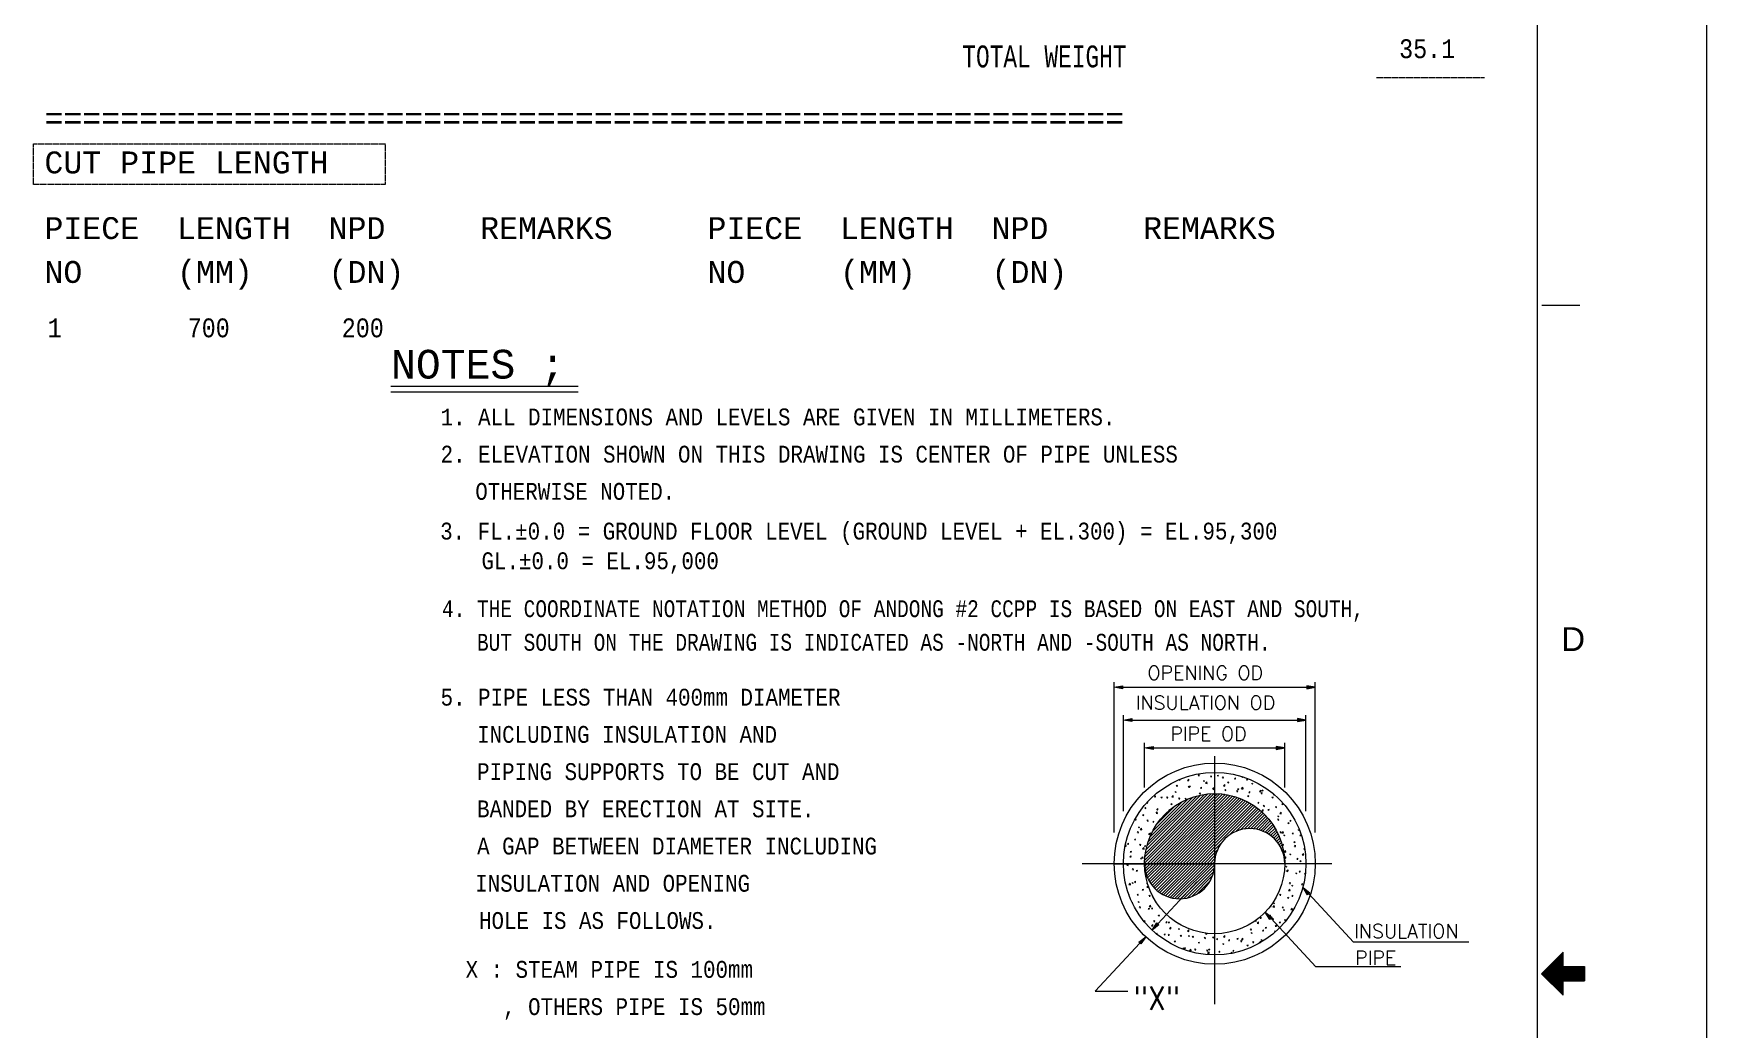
# Model space of a CAD drawing. Header units: inches. Extents: x 996 to 1837, y 0 to 594.
# Drawn here: x 1588.7 to 1836.8, y 289.2 to 436.9 of the extents above; entities that cross this region are included whole.
import ezdxf
from ezdxf.enums import TextEntityAlignment as Align

# ---------------------------------------------------------------- set-up
doc = ezdxf.new("R2010")
doc.units = ezdxf.units.IN
doc.header["$MEASUREMENT"] = 0
doc.linetypes.add('Solid', pattern=[1, 1, 0])
for name, color, linetype in [('1', 7, 'Continuous'), ('13', 7, 'Continuous'), ('2', 2, 'Continuous'), ('3', 3, 'Continuous'), ('4', 4, 'Continuous'), ('BG 0 -1', 7, 'Continuous'), ('FRAME', 7, 'Continuous'), ('MAT-LIST', 7, 'Continuous')]:
    doc.layers.add(name, color=color, linetype=linetype)
doc.layers.add('borderText', color=2, linetype='Solid', lineweight=13)
doc.styles.add('Arial', font='arial.ttf')
doc.styles.add('fixedText', font='MONOTXT8.shx', dxfattribs={"width": 0.85})
doc.styles.add('MONOTXT', font='MONOTXT.shx', dxfattribs={"width": 0.8})
doc.styles.add('ROMANS', font='romans.shx', dxfattribs={"width": 0.8})

msp = doc.modelspace()

# ---------------------------------------------------------------- hatches: boundary and pattern name
at = {"layer": '13', "linetype": 'Continuous', "lineweight": 0}
for points in [[(1750.18, 340.11), (1750.18, 339.69), (1748.93, 339.91)], [(1777.52, 340.11), (1777.52, 339.69), (1778.77, 339.91)], [(1751.57, 335.26), (1751.57, 334.84), (1750.32, 335.04)], [(1776.12, 335.26), (1776.12, 334.84), (1777.37, 335.04)], [(1754.71, 331.12), (1754.71, 330.69), (1753.46, 330.91)], [(1772.99, 331.12), (1772.99, 330.69), (1774.24, 330.91)]]:
    msp.add_hatch(color=4, dxfattribs=at).paths.add_polyline_path(points)
at = {"layer": '4', "linetype": 'Continuous', "lineweight": 0}
for points in [[(1777.64, 309.14), (1776.96, 310.2), (1777.96, 309.43)], [(1772.04, 305.49), (1771.36, 306.55), (1772.36, 305.78)], [(1752.62, 302.12), (1753.62, 302.89), (1752.92, 301.84)], [(1755.57, 304.68), (1754.57, 303.9), (1755.27, 304.97)]]:
    msp.add_hatch(color=4, dxfattribs=at).paths.add_polyline_path(points)

# ---------------------------------------------------------------- linework, layer by layer
at = {"color": 4, "linetype": 'Continuous', "lineweight": 0}
for p, q in [((1763.84, 328.67), (1763.84, 313.74)), ((1758.18, 325.25), (1758.29, 325.39)), ((1758.18, 325.25), (1758.33, 325.24)), ((1758.33, 325.24), (1758.29, 325.39)), ((1758.58, 326.2), (1758.69, 326.13)), ((1758.69, 326.13), (1758.74, 326.28)), ((1759.83, 326.1), (1760.02, 326.3)), ((1759.83, 326.1), (1760.04, 326.07)), ((1759.97, 325.09), (1760.09, 325.24)), ((1759.97, 325.09), (1760.12, 325.08)), ((1760.04, 326.07), (1760.02, 326.3)), ((1760.07, 325.2), (1760.24, 325.28)), ((1760.07, 325.2), (1760.19, 325.13)), ((1760.12, 325.08), (1760.09, 325.24)), ((1760.19, 325.13), (1760.24, 325.28)), ((1761.42, 326.82), (1761.53, 326.97)), ((1761.42, 326.82), (1761.57, 326.8)), ((1761.57, 326.8), (1761.53, 326.97)), ((1761.76, 324.94), (1761.88, 325.08)), ((1761.91, 324.93), (1761.88, 325.08)), ((1762.17, 326.02), (1762.34, 326.08)), ((1762.17, 326.02), (1762.29, 325.93)), ((1762.29, 325.93), (1762.34, 326.08)), ((1762.49, 325.69), (1762.69, 325.89)), ((1762.49, 325.69), (1762.72, 325.65)), ((1762.72, 325.65), (1762.69, 325.89)), ((1763.21, 326.67), (1763.33, 326.8)), ((1763.21, 326.67), (1763.36, 326.65)), ((1763.36, 326.65), (1763.33, 326.8)), ((1763.66, 325), (1763.83, 325.08)), ((1763.78, 324.93), (1763.83, 325.08)), ((1764.27, 326.82), (1764.44, 326.89)), ((1764.27, 326.82), (1764.39, 326.74)), ((1764.39, 326.74), (1764.44, 326.89)), ((1765.01, 326.5), (1765.12, 326.65)), ((1765.01, 326.5), (1765.16, 326.49)), ((1765.16, 326.49), (1765.12, 326.65)), ((1765.17, 325.28), (1765.36, 325.48)), ((1765.17, 325.28), (1765.38, 325.24)), ((1765.38, 325.24), (1765.36, 325.48)), ((1765.76, 325.82), (1765.93, 325.88)), ((1765.76, 325.82), (1765.88, 325.73)), ((1765.88, 325.73), (1765.93, 325.88)), ((1766.79, 326.34), (1766.92, 326.49)), ((1766.79, 326.34), (1766.94, 326.33)), ((1766.94, 326.33), (1766.92, 326.49)), ((1767.86, 326.62), (1767.92, 326.64)), ((1767.86, 326.62), (1767.98, 326.54)), ((1767.98, 326.54), (1768.01, 326.62)), ((1768.59, 326.19), (1768.71, 326.33)), ((1768.59, 326.19), (1768.73, 326.18)), ((1768.73, 326.18), (1768.71, 326.33)), ((1769.36, 325.62), (1769.53, 325.68)), ((1769.36, 325.62), (1769.48, 325.53)), ((1769.48, 325.53), (1769.53, 325.68)), ((1753.46, 313.82), (1763.77, 324.14)), ((1753.47, 314.28), (1763.32, 324.13)), ((1753.51, 314.75), (1762.84, 324.09)), ((1753.57, 315.25), (1762.34, 324.03)), ((1753.66, 315.79), (1761.81, 323.94)), ((1753.78, 322.78), (1753.89, 322.7)), ((1753.79, 316.37), (1761.23, 323.8)), ((1753.81, 322.8), (1753.94, 322.85)), ((1753.83, 313.74), (1763.84, 323.77)), ((1753.89, 322.7), (1753.94, 322.85)), ((1753.98, 316.99), (1760.61, 323.62)), ((1754.23, 317.69), (1759.91, 323.37)), ((1754.27, 313.74), (1763.84, 323.33)), ((1754.62, 318.52), (1759.08, 322.98)), ((1754.71, 313.74), (1763.84, 322.89)), ((1754.93, 323.68), (1755.06, 323.83)), ((1754.93, 323.68), (1755.08, 323.67)), ((1755.08, 323.67), (1755.06, 323.83)), ((1755.87, 323.59), (1756.04, 323.67)), ((1755.87, 323.59), (1755.99, 323.52)), ((1755.99, 323.52), (1756.04, 323.67)), ((1756.73, 323.53), (1756.84, 323.67)), ((1756.73, 323.53), (1756.88, 323.52)), ((1756.88, 323.52), (1756.84, 323.67)), ((1757.36, 322.59), (1757.53, 322.65)), ((1757.48, 322.5), (1757.53, 322.65)), ((1757.49, 323.67), (1757.68, 323.87)), ((1757.49, 323.67), (1757.71, 323.63)), ((1757.71, 323.63), (1757.68, 323.87)), ((1757.97, 324.4), (1758.14, 324.47)), ((1757.97, 324.4), (1758.09, 324.32)), ((1758.09, 324.32), (1758.14, 324.47)), ((1758.52, 323.37), (1758.64, 323.52)), ((1758.52, 323.37), (1758.67, 323.35)), ((1758.67, 323.35), (1758.64, 323.52)), ((1759.46, 323.39), (1759.63, 323.47)), ((1759.46, 323.39), (1759.58, 323.32)), ((1759.58, 323.32), (1759.63, 323.47)), ((1761.56, 324.2), (1761.73, 324.27)), ((1761.56, 324.2), (1761.68, 324.12)), ((1761.68, 324.12), (1761.73, 324.27)), ((1761.76, 324.94), (1761.91, 324.93)), ((1763.56, 324.78), (1763.68, 324.93)), ((1763.56, 324.78), (1763.71, 324.77)), ((1763.66, 325), (1763.78, 324.93)), ((1763.71, 324.77), (1763.68, 324.93)), ((1763.84, 323.77), (1764.21, 324.13)), ((1763.84, 323.33), (1764.63, 324.1)), ((1763.84, 322.89), (1765.03, 324.07)), ((1763.84, 322.44), (1765.42, 324.02)), ((1763.84, 322), (1765.79, 323.95)), ((1763.84, 321.55), (1766.17, 323.88)), ((1763.84, 321.12), (1766.52, 323.79)), ((1763.84, 320.68), (1766.87, 323.69)), ((1763.84, 320.23), (1767.19, 323.58)), ((1763.84, 319.79), (1767.52, 323.47)), ((1763.84, 319.35), (1767.84, 323.34)), ((1763.84, 318.9), (1768.14, 323.2)), ((1763.84, 318.47), (1768.44, 323.07)), ((1763.84, 318.03), (1768.74, 322.92)), ((1763.84, 317.58), (1769.02, 322.75)), ((1765.26, 324.04), (1765.33, 324.07)), ((1765.32, 324.03), (1765.33, 324.07)), ((1765.34, 324.63), (1765.47, 324.77)), ((1765.34, 324.63), (1765.49, 324.62)), ((1765.49, 324.62), (1765.47, 324.77)), ((1767.14, 324.47), (1767.26, 324.62)), ((1767.14, 324.47), (1767.29, 324.45)), ((1767.26, 324.8), (1767.43, 324.88)), ((1767.26, 324.8), (1767.38, 324.73)), ((1767.29, 324.45), (1767.26, 324.62)), ((1767.38, 324.73), (1767.43, 324.88)), ((1767.83, 324.87), (1768.03, 325.07)), ((1767.83, 324.87), (1768.06, 324.83)), ((1768.06, 324.83), (1768.03, 325.07)), ((1768.74, 323.8), (1768.92, 323.87)), ((1768.74, 323.8), (1768.87, 323.72)), ((1768.87, 323.72), (1768.92, 323.87)), ((1768.93, 324.32), (1769.06, 324.45)), ((1768.93, 324.32), (1769.08, 324.29)), ((1769.08, 324.29), (1769.06, 324.45)), ((1770.24, 322.79), (1770.42, 322.87)), ((1770.24, 322.79), (1770.36, 322.72)), ((1770.36, 322.72), (1770.42, 322.87)), ((1770.49, 324.45), (1770.69, 324.65)), ((1770.49, 324.45), (1770.72, 324.42)), ((1770.72, 324.42), (1770.69, 324.65)), ((1770.73, 324.15), (1770.84, 324.29)), ((1770.73, 324.15), (1770.88, 324.14)), ((1770.84, 324.6), (1771.02, 324.68)), ((1770.84, 324.6), (1770.97, 324.53)), ((1770.88, 324.14), (1770.84, 324.29)), ((1770.97, 324.53), (1771.02, 324.68)), ((1772.34, 323.6), (1772.52, 323.67)), ((1772.34, 323.6), (1772.47, 323.52)), ((1772.47, 323.52), (1772.52, 323.67)), ((1772.52, 323.99), (1772.58, 324.08)), ((1772.52, 323.99), (1772.67, 323.98)), ((1772.67, 323.98), (1772.67, 324)), ((1773.83, 322.59), (1774.01, 322.67)), ((1773.96, 322.52), (1774.01, 322.67)), ((1752.04, 320.24), (1752.17, 320.38)), ((1752.04, 320.24), (1752.19, 320.23)), ((1752.19, 320.23), (1752.17, 320.38)), ((1753.16, 320.98), (1753.33, 321.04)), ((1753.16, 320.98), (1753.28, 320.89)), ((1753.28, 320.89), (1753.33, 321.04)), ((1753.49, 321.97), (1753.61, 322.1)), ((1753.49, 321.97), (1753.64, 321.95)), ((1753.64, 321.95), (1753.61, 322.1)), ((1753.83, 320.08), (1753.96, 320.23)), ((1753.98, 320.07), (1753.96, 320.23)), ((1755.16, 313.74), (1763.84, 322.44)), ((1755.16, 321.23), (1755.34, 321.44)), ((1755.16, 321.23), (1755.38, 321.2)), ((1755.26, 321.78), (1755.43, 321.85)), ((1755.26, 321.78), (1755.38, 321.7)), ((1755.27, 319.62), (1757.98, 322.33)), ((1755.28, 321.8), (1755.41, 321.95)), ((1755.28, 321.8), (1755.43, 321.79)), ((1755.38, 321.2), (1755.34, 321.44)), ((1755.38, 321.7), (1755.43, 321.85)), ((1755.43, 321.79), (1755.41, 321.95)), ((1755.59, 313.74), (1763.84, 322)), ((1756.03, 313.74), (1763.84, 321.55)), ((1756.48, 313.74), (1763.84, 321.12)), ((1756.92, 313.74), (1763.84, 320.68)), ((1757.08, 321.64), (1757.19, 321.79)), ((1757.08, 321.64), (1757.09, 321.64)), ((1757.21, 321.74), (1757.19, 321.79)), ((1757.36, 322.59), (1757.48, 322.5)), ((1757.36, 313.74), (1763.84, 320.23)), ((1763.84, 317.14), (1769.31, 322.59)), ((1763.84, 316.7), (1769.57, 322.42)), ((1763.84, 316.25), (1769.83, 322.24)), ((1765.97, 317.94), (1770.09, 322.05)), ((1766.99, 318.53), (1770.34, 321.87)), ((1767.68, 318.77), (1770.58, 321.67)), ((1768.24, 318.88), (1770.82, 321.45)), ((1768.73, 318.93), (1771.04, 321.24)), ((1769.18, 318.94), (1771.27, 321.03)), ((1769.38, 322.54), (1769.41, 322.58)), ((1769.41, 322.53), (1769.41, 322.58)), ((1769.59, 318.92), (1771.48, 320.79)), ((1769.98, 318.85), (1771.69, 320.57)), ((1770.34, 318.78), (1771.89, 320.33)), ((1770.83, 321.6), (1771.03, 321.8)), ((1770.83, 321.6), (1771.06, 321.57)), ((1771.06, 321.57), (1771.03, 321.8)), ((1771.07, 322.28), (1771.19, 322.42)), ((1771.07, 322.28), (1771.22, 322.25)), ((1771.22, 322.25), (1771.19, 322.42)), ((1771.73, 321.79), (1771.91, 321.85)), ((1771.73, 321.79), (1771.86, 321.7)), ((1771.86, 321.7), (1771.91, 321.85)), ((1772.87, 322.12), (1772.99, 322.25)), ((1772.87, 322.12), (1773.02, 322.1)), ((1773.02, 322.1), (1772.99, 322.25)), ((1773.22, 320.78), (1773.39, 320.85)), ((1773.22, 320.78), (1773.34, 320.7)), ((1773.22, 320.24), (1773.33, 320.38)), ((1773.22, 320.24), (1773.37, 320.22)), ((1773.37, 320.22), (1773.33, 320.38)), ((1773.34, 320.7), (1773.39, 320.85)), ((1773.49, 321.19), (1773.69, 321.39)), ((1773.49, 321.19), (1773.72, 321.15)), ((1773.72, 321.15), (1773.69, 321.39)), ((1773.83, 322.59), (1773.96, 322.52)), ((1775.01, 320.08), (1775.13, 320.22)), ((1775.16, 320.07), (1775.13, 320.22)), ((1752.39, 318.35), (1752.51, 318.5)), ((1752.39, 318.35), (1752.54, 318.34)), ((1752.54, 318.34), (1752.51, 318.5)), ((1752.54, 319.17), (1752.72, 319.23)), ((1752.54, 319.17), (1752.67, 319.08)), ((1752.67, 319.08), (1752.72, 319.23)), ((1752.82, 318.8), (1753.01, 319)), ((1752.82, 318.8), (1753.04, 318.77)), ((1753.04, 318.77), (1753.01, 319)), ((1753.83, 320.08), (1753.98, 320.07)), ((1754.04, 318.15), (1754.22, 318.23)), ((1754.04, 318.15), (1754.17, 318.08)), ((1754.17, 318.08), (1754.22, 318.23)), ((1754.18, 318.2), (1754.31, 318.34)), ((1754.18, 318.2), (1754.33, 318.19)), ((1754.33, 318.19), (1754.31, 318.34)), ((1754.66, 319.97), (1754.83, 320.04)), ((1754.66, 319.97), (1754.77, 319.89)), ((1754.77, 319.89), (1754.83, 320.04)), ((1757.81, 313.74), (1763.84, 319.79)), ((1758.24, 313.74), (1763.84, 319.35)), ((1758.69, 313.74), (1763.84, 318.9)), ((1759.13, 313.74), (1763.84, 318.47)), ((1759.57, 313.74), (1763.84, 318.03)), ((1770.68, 318.68), (1772.09, 320.08)), ((1771.01, 318.55), (1772.28, 319.83)), ((1771.32, 318.42), (1772.46, 319.57)), ((1771.61, 318.27), (1772.63, 319.29)), ((1771.88, 318.1), (1772.81, 319.02)), ((1772.14, 317.92), (1772.96, 318.74)), ((1772.38, 317.73), (1773.12, 318.45)), ((1772.62, 317.52), (1773.26, 318.15)), ((1772.84, 317.29), (1773.39, 317.85)), ((1773.56, 318.35), (1773.68, 318.5)), ((1773.56, 318.35), (1773.71, 318.34)), ((1773.71, 318.34), (1773.68, 318.5)), ((1773.83, 318.34), (1774.02, 318.54)), ((1773.83, 318.34), (1774.06, 318.3)), ((1774.06, 318.3), (1774.02, 318.54)), ((1774.11, 317.97), (1774.28, 318.03)), ((1774.11, 317.97), (1774.23, 317.88)), ((1774.23, 317.88), (1774.28, 318.03)), ((1774.72, 319.78), (1774.89, 319.84)), ((1774.72, 319.78), (1774.84, 319.69)), ((1774.84, 319.69), (1774.89, 319.84)), ((1775.01, 320.08), (1775.16, 320.07)), ((1775.36, 318.2), (1775.48, 318.34)), ((1775.36, 318.2), (1775.51, 318.18)), ((1775.51, 318.18), (1775.48, 318.34)), ((1776.21, 318.77), (1776.38, 318.84)), ((1776.21, 318.77), (1776.33, 318.69)), ((1776.33, 318.69), (1776.38, 318.83)), ((1776.49, 317.93), (1776.66, 318.09)), ((1776.49, 317.93), (1776.72, 317.89)), ((1776.72, 317.89), (1776.72, 317.9)), ((1750.58, 316.35), (1750.71, 316.33)), ((1750.61, 316.49), (1750.67, 316.57)), ((1750.71, 316.33), (1750.67, 316.57)), ((1750.94, 316.63), (1751.07, 316.78)), ((1750.94, 316.63), (1751.09, 316.62)), ((1751.09, 316.62), (1751.07, 316.78)), ((1751.33, 315.54), (1751.51, 315.6)), ((1751.33, 315.54), (1751.46, 315.45)), ((1751.46, 315.45), (1751.51, 315.6)), ((1751.94, 317.35), (1752.12, 317.42)), ((1751.94, 317.35), (1752.07, 317.27)), ((1752.07, 317.27), (1752.12, 317.42)), ((1752.74, 316.48), (1752.86, 316.62)), ((1752.74, 316.48), (1752.88, 316.47)), ((1752.88, 316.47), (1752.86, 316.62)), ((1753.14, 315.95), (1753.34, 316.15)), ((1753.14, 315.95), (1753.37, 315.92)), ((1753.37, 315.92), (1753.34, 316.15)), ((1753.43, 316.34), (1753.61, 316.42)), ((1753.43, 316.34), (1753.56, 316.27)), ((1753.56, 316.27), (1753.61, 316.42)), ((1760.02, 313.74), (1763.84, 317.58)), ((1760.46, 313.74), (1763.84, 317.14)), ((1760.89, 313.74), (1763.84, 316.7)), ((1761.34, 313.74), (1763.84, 316.25)), ((1761.78, 313.74), (1763.84, 315.82)), ((1762.22, 313.74), (1763.84, 315.38)), ((1763.84, 315.82), (1764.86, 316.82)), ((1763.84, 315.38), (1764.27, 315.79)), ((1773.04, 317.05), (1773.52, 317.54)), ((1773.24, 316.8), (1773.64, 317.22)), ((1773.42, 316.54), (1773.76, 316.88)), ((1773.58, 316.27), (1773.86, 316.54)), ((1773.73, 315.98), (1773.94, 316.19)), ((1773.87, 315.67), (1774.03, 315.83)), ((1773.91, 316.48), (1774.03, 316.62)), ((1773.91, 316.48), (1774.06, 316.47)), ((1773.98, 315.34), (1774.09, 315.45)), ((1774.06, 316.47), (1774.03, 316.62)), ((1774.16, 315.49), (1774.36, 315.69)), ((1774.16, 315.49), (1774.38, 315.45)), ((1774.38, 315.45), (1774.36, 315.69)), ((1774.99, 315.14), (1775.17, 315.22)), ((1775.12, 315.05), (1775.17, 315.22)), ((1775.59, 316.95), (1775.77, 317.03)), ((1775.59, 316.95), (1775.72, 316.88)), ((1775.71, 316.32), (1775.82, 316.47)), ((1775.71, 316.32), (1775.86, 316.3)), ((1775.72, 316.88), (1775.77, 317.03)), ((1775.86, 316.3), (1775.82, 316.47)), ((1776.83, 315.08), (1777.02, 315.28)), ((1777.06, 315.04), (1777.02, 315.28)), ((1777.09, 315.95), (1777.18, 315.99)), ((1777.09, 315.95), (1777.21, 315.87)), ((1748.93, 313.74), (1763.84, 313.74)), ((1750.72, 313.73), (1750.78, 313.75)), ((1750.72, 313.73), (1750.84, 313.64)), ((1750.78, 313.75), (1750.89, 313.79)), ((1750.81, 313.52), (1751.01, 313.72)), ((1750.81, 313.52), (1751.03, 313.48)), ((1750.84, 313.64), (1750.88, 313.75)), ((1750.88, 313.75), (1750.89, 313.79)), ((1751.03, 313.48), (1751.01, 313.72)), ((1751.29, 314.75), (1751.41, 314.89)), ((1751.29, 314.75), (1751.44, 314.74)), ((1751.44, 314.74), (1751.41, 314.89)), ((1751.64, 312.87), (1751.76, 313.02)), ((1751.64, 312.87), (1751.79, 312.85)), ((1751.79, 312.85), (1751.76, 313.02)), ((1752.22, 312.72), (1752.39, 312.79)), ((1752.22, 312.72), (1752.34, 312.64)), ((1752.34, 312.64), (1752.39, 312.79)), ((1752.83, 314.53), (1753.01, 314.6)), ((1752.83, 314.53), (1752.94, 314.45)), ((1752.94, 314.45), (1753.01, 314.6)), ((1753.08, 314.59), (1753.21, 314.74)), ((1753.08, 314.59), (1753.23, 314.58)), ((1753.23, 314.58), (1753.21, 314.74)), ((1753.43, 312.72), (1753.51, 312.8)), ((1753.43, 312.72), (1753.51, 312.7)), ((1753.47, 313.39), (1753.83, 313.74)), ((1753.52, 312.99), (1754.27, 313.74)), ((1753.58, 312.62), (1754.71, 313.74)), ((1753.67, 312.27), (1755.16, 313.74)), ((1753.78, 311.94), (1755.59, 313.74)), ((1753.91, 311.63), (1756.03, 313.74)), ((1754.06, 311.33), (1756.48, 313.74)), ((1754.22, 311.04), (1756.92, 313.74)), ((1754.39, 310.78), (1757.36, 313.74)), ((1754.58, 310.53), (1757.81, 313.74)), ((1754.78, 310.28), (1758.24, 313.74)), ((1754.99, 310.05), (1758.69, 313.74)), ((1755.23, 309.84), (1759.13, 313.74)), ((1755.47, 309.64), (1759.57, 313.74)), ((1755.72, 309.45), (1760.02, 313.74)), ((1755.99, 309.28), (1760.46, 313.74)), ((1756.28, 309.13), (1760.89, 313.74)), ((1756.58, 308.99), (1761.34, 313.74)), ((1756.89, 308.85), (1761.78, 313.74)), ((1757.23, 308.75), (1762.22, 313.74)), ((1757.58, 308.67), (1762.67, 313.74)), ((1757.96, 308.6), (1763.11, 313.74)), ((1758.36, 308.57), (1763.54, 313.74)), ((1758.79, 308.55), (1763.84, 313.6)), ((1759.27, 308.59), (1763.81, 313.13)), ((1762.67, 313.74), (1763.84, 314.93)), ((1763.11, 313.74), (1763.84, 314.49)), ((1763.54, 313.74), (1763.84, 314.04)), ((1763.84, 314.93), (1764.03, 315.12)), ((1763.84, 314.49), (1763.91, 314.55)), ((1763.84, 314.04), (1763.86, 314.05)), ((1774.08, 315), (1774.16, 315.07)), ((1774.16, 314.64), (1774.19, 314.68)), ((1774.22, 314.25), (1774.23, 314.27)), ((1774.24, 313.75), (1778.77, 313.75)), ((1774.26, 314.59), (1774.38, 314.74)), ((1774.26, 314.59), (1774.41, 314.58)), ((1774.41, 314.58), (1774.38, 314.74)), ((1774.38, 313.33), (1774.56, 313.4)), ((1774.38, 313.33), (1774.51, 313.24)), ((1774.49, 312.64), (1774.69, 312.84)), ((1774.51, 313.24), (1774.56, 313.4)), ((1774.61, 312.72), (1774.72, 312.85)), ((1774.61, 312.72), (1774.76, 312.7)), ((1774.72, 312.6), (1774.69, 312.84)), ((1774.76, 312.7), (1774.72, 312.85)), ((1774.99, 315.14), (1775.12, 315.05)), ((1776.04, 314.44), (1776.17, 314.58)), ((1776.04, 314.44), (1776.19, 314.43)), ((1776.19, 314.43), (1776.17, 314.58)), ((1776.39, 312.55), (1776.52, 312.7)), ((1776.48, 314.14), (1776.66, 314.2)), ((1776.48, 314.14), (1776.61, 314.05)), ((1776.54, 312.54), (1776.52, 312.7)), ((1776.61, 314.05), (1776.66, 314.2)), ((1776.83, 315.08), (1777.06, 315.04)), ((1751.14, 310.67), (1751.34, 310.87)), ((1751.14, 310.67), (1751.37, 310.63)), ((1751.37, 310.63), (1751.34, 310.87)), ((1751.61, 310.9), (1751.78, 310.98)), ((1751.61, 310.9), (1751.73, 310.82)), ((1751.73, 310.82), (1751.78, 310.98)), ((1751.98, 310.99), (1752.11, 311.14)), ((1751.98, 310.99), (1752.13, 310.98)), ((1752.13, 310.98), (1752.11, 311.14)), ((1753.78, 310.83), (1753.84, 310.92)), ((1753.78, 310.83), (1753.88, 310.83)), ((1753.81, 310.25), (1753.99, 310.44)), ((1753.81, 310.25), (1754.03, 310.22)), ((1754.03, 310.22), (1754.01, 310.4)), ((1759.81, 308.68), (1763.72, 312.59)), ((1760.44, 308.87), (1763.53, 311.97)), ((1761.27, 309.27), (1763.14, 311.13)), ((1774.49, 312.64), (1774.72, 312.6)), ((1774.94, 310.83), (1775.07, 310.98)), ((1774.94, 310.83), (1775.09, 310.82)), ((1775.09, 310.82), (1775.07, 310.98)), ((1775.27, 310.52), (1775.44, 310.58)), ((1775.27, 310.52), (1775.39, 310.43)), ((1775.39, 310.43), (1775.44, 310.58)), ((1775.87, 312.33), (1776.04, 312.39)), ((1775.87, 312.33), (1775.99, 312.24)), ((1775.99, 312.24), (1776.04, 312.39)), ((1776.39, 312.55), (1776.54, 312.54)), ((1776.74, 310.68), (1776.87, 310.82)), ((1776.74, 310.68), (1776.89, 310.67)), ((1776.89, 310.67), (1776.87, 310.82)), ((1777.16, 312.23), (1777.31, 312.38)), ((1777.16, 312.23), (1777.28, 312.2)), ((1751.13, 309.14), (1751.18, 309.17)), ((1751.16, 309.09), (1751.18, 309.17)), ((1751.62, 307.97), (1751.67, 308.02)), ((1751.69, 307.82), (1751.67, 308.02)), ((1752.33, 309.12), (1752.46, 309.25)), ((1752.33, 309.12), (1752.48, 309.1)), ((1752.48, 309.1), (1752.46, 309.25)), ((1752.49, 308.09), (1752.67, 308.15)), ((1752.49, 308.09), (1752.62, 308)), ((1752.62, 308), (1752.67, 308.15)), ((1753.11, 309.9), (1753.28, 309.97)), ((1753.11, 309.9), (1753.23, 309.82)), ((1753.23, 309.82), (1753.28, 309.97)), ((1754.13, 308.95), (1754.24, 309.1)), ((1754.13, 308.95), (1754.27, 308.94)), ((1754.27, 308.94), (1754.24, 309.1)), ((1754.59, 308.89), (1754.64, 308.92)), ((1754.59, 308.89), (1754.69, 308.82)), ((1772.56, 307.89), (1772.73, 307.95)), ((1772.56, 307.89), (1772.68, 307.8)), ((1772.68, 307.8), (1772.73, 307.95)), ((1773.51, 309.1), (1773.62, 309.25)), ((1773.51, 309.1), (1773.66, 309.09)), ((1773.66, 309.09), (1773.62, 309.25)), ((1774.66, 308.7), (1774.83, 308.77)), ((1774.66, 308.7), (1774.78, 308.62)), ((1774.78, 308.62), (1774.83, 308.77)), ((1774.82, 309.79), (1775.02, 309.99)), ((1774.82, 309.79), (1775.04, 309.75)), ((1775.04, 309.75), (1775.02, 309.99)), ((1775.29, 308.95), (1775.42, 309.09)), ((1775.29, 308.95), (1775.44, 308.94)), ((1775.44, 308.94), (1775.42, 309.09)), ((1752.68, 307.23), (1752.79, 307.38)), ((1752.68, 307.23), (1752.83, 307.22)), ((1752.83, 307.22), (1752.79, 307.38)), ((1753.16, 305.47), (1753.14, 305.49)), ((1753.38, 305.27), (1753.56, 305.33)), ((1753.38, 305.27), (1753.51, 305.18)), ((1753.51, 305.18), (1753.56, 305.33)), ((1753.98, 307.08), (1754.16, 307.15)), ((1753.98, 307.08), (1754.11, 306.99)), ((1754.11, 306.99), (1754.16, 307.15)), ((1754.14, 307.4), (1754.33, 307.6)), ((1754.14, 307.4), (1754.37, 307.37)), ((1754.37, 307.37), (1754.33, 307.6)), ((1754.47, 307.08), (1754.59, 307.22)), ((1754.47, 307.08), (1754.62, 307.07)), ((1754.62, 307.07), (1754.59, 307.22)), ((1754.82, 305.19), (1754.94, 305.34)), ((1754.97, 305.18), (1754.94, 305.34)), ((1755.48, 306.08), (1755.66, 306.14)), ((1755.48, 306.08), (1755.61, 305.99)), ((1755.61, 305.99), (1755.66, 306.14)), ((1769.86, 305.27), (1769.97, 305.19)), ((1769.88, 305.28), (1770.02, 305.34)), ((1769.97, 305.19), (1770.02, 305.34)), ((1770.61, 305.67), (1770.73, 305.8)), ((1770.61, 305.67), (1770.76, 305.65)), ((1770.76, 305.65), (1770.73, 305.8)), ((1771.94, 306.08), (1772.12, 306.14)), ((1771.94, 306.08), (1772.07, 305.99)), ((1772.07, 307.39), (1772.21, 307.38)), ((1772.07, 305.99), (1772.12, 306.14)), ((1772.14, 307.48), (1772.18, 307.53)), ((1772.21, 307.38), (1772.18, 307.53)), ((1772.41, 305.5), (1772.52, 305.65)), ((1772.41, 305.5), (1772.56, 305.49)), ((1772.49, 307.35), (1772.68, 307.55)), ((1772.49, 307.35), (1772.71, 307.32)), ((1772.56, 305.49), (1772.52, 305.65)), ((1772.71, 307.32), (1772.68, 307.55)), ((1773.84, 307.23), (1773.97, 307.37)), ((1773.84, 307.23), (1773.99, 307.22)), ((1773.99, 307.22), (1773.97, 307.37)), ((1774.04, 306.89), (1774.22, 306.95)), ((1774.04, 306.89), (1774.17, 306.8)), ((1774.17, 306.8), (1774.22, 306.95)), ((1774.19, 305.35), (1774.32, 305.49)), ((1774.19, 305.35), (1774.34, 305.34)), ((1774.34, 305.34), (1774.32, 305.49)), ((1775.16, 306.94), (1775.36, 307.14)), ((1775.16, 306.94), (1775.38, 306.9)), ((1775.38, 306.9), (1775.36, 307.14)), ((1754.47, 304.55), (1754.67, 304.75)), ((1754.47, 304.55), (1754.69, 304.52)), ((1754.69, 304.52), (1754.67, 304.75)), ((1754.82, 305.19), (1754.97, 305.18)), ((1754.87, 304.27), (1755.04, 304.33)), ((1754.87, 304.27), (1754.99, 304.18)), ((1754.99, 304.18), (1755.04, 304.33)), ((1755.19, 303.35), (1755.28, 303.45)), ((1755.26, 303.3), (1755.32, 303.3)), ((1755.32, 303.3), (1755.28, 303.45)), ((1756.36, 303.25), (1756.53, 303.32)), ((1756.36, 303.25), (1756.48, 303.17)), ((1756.48, 303.17), (1756.53, 303.32)), ((1756.61, 305.04), (1756.73, 305.18)), ((1756.61, 305.04), (1756.76, 305.03)), ((1756.76, 305.03), (1756.73, 305.18)), ((1756.96, 303.15), (1757.08, 303.3)), ((1756.96, 303.15), (1757.11, 303.14)), ((1756.97, 305.07), (1757.14, 305.13)), ((1756.97, 305.07), (1757.09, 304.98)), ((1757.11, 303.14), (1757.08, 303.3)), ((1757.09, 304.98), (1757.14, 305.13)), ((1757.14, 304.14), (1757.33, 304.34)), ((1757.14, 304.14), (1757.37, 304.1)), ((1757.37, 304.1), (1757.33, 304.34)), ((1758.41, 304.88), (1758.42, 304.89)), ((1758.41, 304.88), (1758.43, 304.88)), ((1758.46, 304.07), (1758.63, 304.13)), ((1758.46, 304.07), (1758.58, 303.98)), ((1758.58, 303.98), (1758.63, 304.13)), ((1758.76, 303), (1758.87, 303.14)), ((1758.76, 303), (1758.91, 302.99)), ((1758.91, 302.99), (1758.87, 303.14)), ((1759.81, 303.73), (1760.01, 303.93)), ((1759.81, 303.73), (1760.03, 303.69)), ((1759.96, 303.05), (1760.13, 303.12)), ((1759.96, 303.05), (1760.08, 302.97)), ((1760.03, 303.69), (1760.01, 303.93)), ((1760.08, 302.97), (1760.13, 303.12)), ((1760.54, 302.84), (1760.67, 302.99)), ((1760.54, 302.84), (1760.69, 302.83)), ((1760.69, 302.83), (1760.67, 302.99)), ((1762.34, 302.69), (1762.46, 302.83)), ((1762.49, 302.67), (1762.46, 302.83)), ((1762.48, 303.32), (1762.59, 303.43)), ((1762.48, 303.32), (1762.71, 303.28)), ((1762.71, 303.28), (1762.68, 303.42)), ((1763.54, 302.85), (1763.72, 302.92)), ((1763.54, 302.85), (1763.67, 302.77)), ((1763.67, 302.77), (1763.72, 302.92)), ((1765.14, 302.89), (1765.34, 303.1)), ((1765.14, 302.89), (1765.37, 302.87)), ((1765.37, 302.87), (1765.34, 303.1)), ((1769.17, 303.94), (1769.28, 304.08)), ((1769.17, 303.94), (1769.32, 303.93)), ((1769.24, 303.47), (1769.42, 303.53)), ((1769.24, 303.47), (1769.37, 303.38)), ((1769.32, 303.93), (1769.28, 304.08)), ((1769.37, 303.38), (1769.42, 303.53)), ((1770.16, 304.92), (1770.34, 305.12)), ((1770.16, 304.92), (1770.37, 304.88)), ((1770.37, 304.88), (1770.34, 305.12)), ((1770.96, 303.78), (1771.08, 303.93)), ((1770.96, 303.78), (1771.11, 303.77)), ((1771.11, 303.77), (1771.08, 303.93)), ((1771.34, 304.27), (1771.52, 304.33)), ((1771.34, 304.27), (1771.47, 304.18)), ((1771.47, 304.18), (1771.52, 304.33)), ((1772.76, 303.63), (1772.87, 303.77)), ((1772.76, 303.63), (1772.82, 303.62)), ((1772.82, 304.5), (1773.02, 304.7)), ((1772.82, 304.5), (1773.04, 304.47)), ((1772.88, 303.68), (1772.87, 303.77)), ((1773.04, 304.47), (1773.02, 304.7)), ((1773.44, 305.08), (1773.62, 305.14)), ((1773.44, 305.08), (1773.57, 304.99)), ((1773.57, 304.99), (1773.62, 305.14)), ((1757.86, 302.25), (1758.03, 302.32)), ((1757.86, 302.25), (1757.98, 302.17)), ((1757.98, 302.17), (1758.03, 302.32)), ((1759.09, 301.12), (1759.22, 301.27)), ((1759.09, 301.12), (1759.24, 301.1)), ((1759.24, 301.1), (1759.22, 301.27)), ((1759.34, 301.24), (1759.52, 301.3)), ((1759.34, 301.24), (1759.47, 301.15)), ((1759.47, 301.15), (1759.52, 301.3)), ((1760.14, 300.88), (1760.33, 301.08)), ((1760.14, 300.88), (1760.37, 300.84)), ((1760.37, 300.84), (1760.33, 301.08)), ((1760.89, 300.97), (1761.02, 301.1)), ((1760.89, 300.97), (1761.04, 300.95)), ((1761.04, 300.95), (1761.02, 301.1)), ((1761.44, 302.05), (1761.62, 302.12)), ((1761.44, 302.05), (1761.57, 301.97)), ((1761.57, 301.97), (1761.62, 302.12)), ((1762.34, 302.69), (1762.49, 302.67)), ((1762.68, 300.8), (1762.81, 300.95)), ((1762.68, 300.8), (1762.83, 300.79)), ((1762.83, 300.79), (1762.81, 300.95)), ((1762.81, 300.47), (1763.01, 300.67)), ((1762.81, 300.47), (1763.03, 300.43)), ((1762.94, 301.04), (1763.12, 301.1)), ((1762.94, 301.04), (1763.07, 300.95)), ((1763.03, 300.43), (1763.01, 300.67)), ((1763.07, 300.95), (1763.12, 301.1)), ((1764.13, 302.53), (1764.26, 302.67)), ((1764.13, 302.53), (1764.28, 302.52)), ((1764.28, 302.52), (1764.26, 302.67)), ((1764.48, 300.65), (1764.59, 300.79)), ((1764.48, 300.65), (1764.63, 300.64)), ((1764.63, 300.64), (1764.59, 300.79)), ((1765.04, 301.84), (1765.22, 301.92)), ((1765.04, 301.84), (1765.17, 301.77)), ((1765.17, 301.77), (1765.22, 301.92)), ((1765.92, 302.37), (1766.04, 302.52)), ((1765.92, 302.37), (1766.07, 302.35)), ((1766.07, 302.35), (1766.04, 302.52)), ((1766.27, 300.49), (1766.39, 300.63)), ((1766.27, 300.49), (1766.42, 300.48)), ((1766.42, 300.48), (1766.39, 300.63)), ((1766.53, 300.84), (1766.71, 300.9)), ((1766.53, 300.84), (1766.66, 300.75)), ((1766.66, 300.75), (1766.71, 300.9)), ((1767.14, 302.65), (1767.32, 302.72)), ((1767.14, 302.65), (1767.27, 302.57)), ((1767.27, 302.57), (1767.32, 302.72)), ((1767.72, 302.22), (1767.84, 302.35)), ((1767.72, 302.22), (1767.87, 302.2)), ((1767.82, 302.48), (1768.01, 302.69)), ((1767.82, 302.48), (1768.03, 302.45)), ((1767.87, 302.2), (1767.84, 302.35)), ((1768.03, 302.45), (1768.01, 302.69)), ((1768.63, 301.64), (1768.81, 301.72)), ((1768.63, 301.64), (1768.76, 301.57)), ((1768.76, 301.57), (1768.81, 301.72)), ((1769.51, 302.05), (1769.63, 302.2)), ((1769.51, 302.05), (1769.66, 302.04)), ((1769.66, 302.04), (1769.63, 302.2)), ((1770.48, 302.07), (1770.68, 302.28)), ((1770.48, 302.07), (1770.63, 302.04)), ((1770.69, 302.09), (1770.68, 302.28)), ((1770.73, 302.45), (1770.91, 302.52)), ((1770.73, 302.45), (1770.86, 302.37)), ((1770.86, 302.37), (1770.91, 302.52))]:
    msp.add_line(p, q, dxfattribs=at)
for centre, start, end in [((1769.04, 313.75), 0, 180), ((1758.65, 313.75), 180, 0)]:
    msp.add_arc(centre, 5.2, start, end, dxfattribs=at)
at = {"layer": '1', "color": 4, "linetype": 'Continuous', "lineweight": 0}
for p, q in [((1641.64, 384.58), (1669.43, 384.58)), ((1641.64, 383.7), (1669.43, 383.7)), ((1763.84, 329.69), (1763.84, 292.93)), ((1781.22, 313.74), (1744.21, 313.74))]:
    msp.add_line(p, q, dxfattribs=at)
at = {"layer": '13', "color": 4, "linetype": 'Continuous', "lineweight": 0}
for p, q in [((1748.93, 318.37), (1748.93, 340.66)), ((1778.77, 318.37), (1778.77, 340.66)), ((1750.18, 339.91), (1777.52, 339.91)), ((1750.32, 321.54), (1750.32, 335.79)), ((1751.57, 335.04), (1776.12, 335.04)), ((1777.37, 321.54), (1777.37, 335.79)), ((1753.46, 325.03), (1753.46, 331.66)), ((1754.71, 330.91), (1772.99, 330.91)), ((1774.24, 325.03), (1774.24, 331.66))]:
    msp.add_line(p, q, dxfattribs=at)
at = {"layer": '13', "color": 4, "linetype": 'Continuous', "lineweight": 0, "flags": 128}
for points in [[(1750.18, 340.11), (1750.18, 339.69), (1748.93, 339.91)], [(1777.52, 340.11), (1777.52, 339.69), (1778.77, 339.91)], [(1751.57, 335.26), (1751.57, 334.84), (1750.32, 335.04)], [(1776.12, 335.26), (1776.12, 334.84), (1777.37, 335.04)], [(1754.71, 331.12), (1754.71, 330.69), (1753.46, 330.91)], [(1772.99, 331.12), (1772.99, 330.69), (1774.24, 330.91)]]:
    msp.add_lwpolyline(points, close=True, dxfattribs=at)
at = {"layer": '3', "color": 4, "linetype": 'Continuous', "lineweight": 0}
for radius in [14.91, 13.53, 10.39]:
    msp.add_circle((1763.85, 313.75), radius, dxfattribs=at)
at = {"layer": '4', "color": 4, "linetype": 'Continuous', "lineweight": 0}
for p, q in [((1755.42, 304.83), (1761.19, 311.08)), ((1777.81, 309.28), (1784.43, 302.13)), ((1772.21, 305.63), (1778.83, 298.47)), ((1801.56, 302.13), (1784.43, 302.13)), ((1791.46, 298.47), (1778.83, 298.47))]:
    msp.add_line(p, q, dxfattribs=at)
at = {"layer": '4', "color": 4, "linetype": 'Continuous', "lineweight": 0, "flags": 128}
for points in [[(1777.64, 309.14), (1776.96, 310.2), (1777.96, 309.43)], [(1772.04, 305.49), (1771.36, 306.55), (1772.36, 305.78)], [(1752.62, 302.12), (1753.62, 302.89), (1752.92, 301.84)], [(1755.57, 304.68), (1754.57, 303.9), (1755.27, 304.97)]]:
    msp.add_lwpolyline(points, close=True, dxfattribs=at)
msp.add_lwpolyline([(1752.77, 301.98), (1746.14, 294.82), (1750.98, 294.82)], dxfattribs=at)
at = {"layer": 'BG 0 -1', "color": 7, "linetype": 'Continuous', "lineweight": 9}
for p, q in [((1836.8, 594), (1836.8, 0)), ((1811.73, 18.11), (1811.73, 576.75)), ((1812.36, 396.57), (1818.02, 396.57)), ((1815.53, 300.61), (1812.34, 297.43)), ((1815.53, 300.01), (1815.23, 300.31)), ((1815.53, 300.14), (1815.29, 300.37)), ((1815.53, 300.26), (1815.35, 300.43)), ((1815.53, 300.39), (1815.42, 300.5)), ((1815.53, 300.51), (1815.48, 300.56)), ((1815.53, 298.49), (1815.53, 300.61)), ((1815.53, 295.01), (1812.73, 297.81)), ((1815.53, 295.13), (1812.79, 297.87)), ((1815.53, 295.26), (1812.85, 297.93)), ((1815.53, 295.38), (1812.91, 298)), ((1815.53, 295.51), (1812.98, 298.06)), ((1815.53, 295.63), (1813.04, 298.12)), ((1815.53, 295.76), (1813.1, 298.18)), ((1815.53, 295.88), (1813.16, 298.25)), ((1815.53, 296.01), (1813.23, 298.31)), ((1815.53, 296.13), (1813.29, 298.37)), ((1815.53, 296.26), (1813.35, 298.43)), ((1815.55, 296.37), (1813.41, 298.5)), ((1815.67, 296.37), (1813.48, 298.56)), ((1815.8, 296.37), (1813.54, 298.62)), ((1815.92, 296.37), (1813.6, 298.68)), ((1816.05, 296.37), (1813.66, 298.75)), ((1816.17, 296.37), (1813.73, 298.81)), ((1816.3, 296.37), (1813.79, 298.87)), ((1816.42, 296.37), (1813.85, 298.93)), ((1816.55, 296.37), (1813.91, 299)), ((1816.67, 296.37), (1813.98, 299.06)), ((1816.8, 296.37), (1814.04, 299.12)), ((1816.92, 296.37), (1814.1, 299.18)), ((1817.05, 296.37), (1814.16, 299.25)), ((1817.17, 296.37), (1814.23, 299.31)), ((1817.3, 296.37), (1814.29, 299.37)), ((1817.42, 296.37), (1814.35, 299.43)), ((1817.55, 296.37), (1814.41, 299.5)), ((1815.53, 298.51), (1814.48, 299.56)), ((1815.53, 298.63), (1814.54, 299.62)), ((1815.53, 298.76), (1814.6, 299.68)), ((1815.53, 298.88), (1814.67, 299.75)), ((1815.53, 299.01), (1814.73, 299.81)), ((1815.53, 299.13), (1814.79, 299.87)), ((1815.53, 299.26), (1814.85, 299.93)), ((1815.53, 299.38), (1814.92, 300)), ((1815.53, 299.51), (1814.98, 300.06)), ((1815.53, 299.63), (1815.04, 300.12)), ((1815.53, 299.76), (1815.1, 300.18)), ((1815.53, 299.89), (1815.17, 300.25)), ((1815.53, 298.49), (1818.71, 298.49)), ((1817.67, 296.37), (1815.55, 298.49)), ((1817.8, 296.37), (1815.67, 298.49)), ((1817.92, 296.37), (1815.8, 298.49)), ((1818.05, 296.37), (1815.92, 298.49)), ((1818.17, 296.37), (1816.05, 298.49)), ((1818.3, 296.37), (1816.17, 298.49)), ((1818.42, 296.37), (1816.3, 298.49)), ((1818.55, 296.37), (1816.42, 298.49)), ((1818.67, 296.37), (1816.55, 298.49)), ((1818.71, 296.45), (1816.67, 298.49)), ((1818.71, 296.58), (1816.8, 298.49)), ((1818.71, 296.7), (1816.92, 298.49)), ((1818.71, 296.83), (1817.05, 298.49)), ((1818.71, 296.95), (1817.17, 298.49)), ((1818.71, 297.08), (1817.3, 298.49)), ((1818.71, 297.2), (1817.42, 298.49)), ((1818.71, 297.33), (1817.55, 298.49)), ((1818.71, 297.45), (1817.68, 298.49)), ((1818.71, 297.58), (1817.8, 298.49)), ((1818.71, 297.7), (1817.93, 298.49)), ((1818.71, 297.83), (1818.05, 298.49)), ((1818.71, 297.95), (1818.18, 298.49)), ((1818.71, 298.08), (1818.3, 298.49)), ((1818.71, 298.2), (1818.43, 298.49)), ((1818.71, 298.33), (1818.55, 298.49)), ((1818.71, 298.45), (1818.68, 298.49)), ((1818.71, 298.49), (1818.71, 296.37)), ((1812.34, 297.43), (1815.53, 294.24)), ((1815.53, 294.26), (1812.35, 297.43)), ((1815.53, 294.38), (1812.41, 297.5)), ((1815.53, 294.51), (1812.48, 297.56)), ((1815.53, 294.63), (1812.54, 297.62)), ((1815.53, 294.76), (1812.6, 297.68)), ((1815.53, 294.88), (1812.66, 297.75)), ((1815.53, 294.24), (1815.53, 296.37)), ((1815.53, 296.37), (1818.71, 296.37))]:
    msp.add_line(p, q, dxfattribs=at)
at = {"layer": 'borderText'}
msp.add_line((1787.86, 430.32), (1803.85, 430.32), dxfattribs=at)
at = {"layer": 'borderText', "flags": 128}
msp.add_lwpolyline([(1588.65, 414.49), (1588.65, 420.48), (1640.84, 420.48), (1640.84, 414.49)], close=True, dxfattribs=at)

# ---------------------------------------------------------------- texts
at = {"layer": '1', "color": 4, "linetype": 'Continuous', "lineweight": 0, "style": 'MONOTXT'}
msp.add_text('NOTES ;', height=4.263, dxfattribs=at).set_placement((1654.59, 387.82), align=Align.MIDDLE_CENTER)
at = {"layer": '2', "color": 4, "linetype": 'Continuous', "lineweight": 0, "style": 'ROMANS'}
for s, height, p in [('OPENING OD', 2.062, (1753.88, 341.03)), ('INSULATION OD', 2.0625, (1752.14, 336.59)), ('PIPE OD', 2.062, (1757.27, 331.98)), ('INSULATION', 2.062, (1784.54, 302.72)), ('PIPE', 2.062, (1784.68, 298.74))]:
    msp.add_text(s, height=height, dxfattribs=at).set_placement(p)
at = {"layer": '2', "color": 4, "linetype": 'Continuous', "lineweight": 0, "style": 'ROMANS', "width": 0.900007}
msp.add_text('"X"', height=3.437, dxfattribs=at).set_placement((1751.84, 292.09))
at = {"layer": 'BG 0 -1', "color": 7, "style": 'Arial', "width": 0.992063}
msp.add_text('D', height=3.54, dxfattribs=at).set_placement((1815.25, 345.28))
at = {"layer": 'borderText', "style": 'fixedText', "width": 0.7225}
msp.add_text('TOTAL WEIGHT', height=3.2463, dxfattribs=at).set_placement((1726.42, 431.84))
at = {"layer": 'borderText', "style": 'fixedText'}
for s, p in [('=========================================================', (1590.28, 422.68)), ('CUT PIPE LENGTH', (1590.28, 416.12)), ('PIECE  LENGTH  NPD     REMARKS     PIECE  LENGTH  NPD     REMARKS     ', (1590.28, 406.38)), ('NO     (MM)    (DN)                NO     (MM)    (DN)                  ', (1590.28, 399.88))]:
    msp.add_text(s, height=3.2463, dxfattribs=at).set_placement(p)
at = {"layer": 'FRAME', "color": 2, "style": 'MONOTXT', "width": 0.8566}
for s, p in [('1. ALL DIMENSIONS AND LEVELS ARE GIVEN IN MILLIMETERS.', (1649.04, 380)), ('2. ELEVATION SHOWN ON THIS DRAWING IS CENTER OF PIPE UNLESS', (1649.04, 374.48)), ('    OTHERWISE NOTED.', (1646.77, 368.96)), ('5. PIPE LESS THAN 400mm DIAMETER', (1649.04, 338.44)), ('  INCLUDING INSULATION AND', (1650.75, 332.92)), ('  PIPING SUPPORTS TO BE CUT AND ', (1650.75, 327.4)), ('  BANDED BY ERECTION AT SITE.', (1650.75, 321.88)), ('  A GAP BETWEEN DIAMETER INCLUDING', (1650.75, 316.36)), ('  INSULATION AND OPENING', (1650.46, 310.84)), ('  HOLE IS AS FOLLOWS.', (1651.03, 305.32)), ('  X : STEAM PIPE IS 100mm', (1649.04, 298.07)), ('     , OTHERS PIPE IS 50mm', (1649.04, 292.55))]:
    msp.add_text(s, height=2.5, dxfattribs=at).set_placement(p, align=Align.MIDDLE_LEFT)
for s, p in [('3. FL.±0.0 = GROUND FLOOR LEVEL (GROUND LEVEL + EL.300) = EL.95,300', (1648.98, 361.82)), (' GL.±0.0 = EL.95,000', (1653.25, 357.42))]:
    msp.add_text(s, height=2.5, dxfattribs=at).set_placement(p)
at = {"layer": 'FRAME', "color": 2, "char_height": 2.5, "width": 378.0263, "attachment_point": 1, "style": 'MONOTXT'}
for s, insert in [('4. THE COORDINATE NOTATION METHOD OF ANDONG #2 CCPP IS BASED ON EAST AND SOUTH, ', (1649.24, 352.81)), ('   BUT SOUTH ON THE DRAWING IS INDICATED AS -NORTH AND -SOUTH AS NORTH.', (1649.24, 347.83))]:
    msp.add_mtext(s, dxfattribs=dict(at, insert=insert))
at = {"layer": 'MAT-LIST', "color": 2, "style": 'MONOTXT', "width": 0.8571}
for s, p in [('35.1', (1791.21, 433.21)), ('1         700        200', (1590.76, 391.81))]:
    msp.add_text(s, height=2.8, dxfattribs=at).set_placement(p)

doc.saveas('drawing.dxf')
